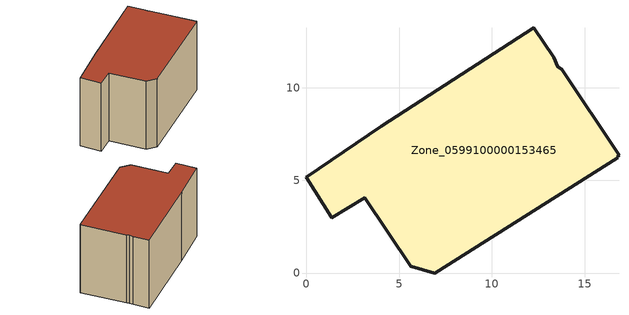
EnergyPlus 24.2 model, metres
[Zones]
Zone_0599100000153465
 floor ground (C_G): 0,5.17 4.03,7.91 12.27,13.22 13.33,11.63 13.56,11.14 13.76,10.98 16.86,6.34 16.76,6.28 16.8,6.23 6.92,0 5.62,0.37 3.15,4.06 1.36,2.97 z0
 wall outside (C_F): 4.03,7.91 0,5.17 1.36,2.97 3.15,4.06 5.62,0.37 6.92,0 16.8,6.23 16.76,6.28 16.86,6.34 13.76,10.98 13.56,11.14 13.33,11.63 12.27,13.22 4.03,7.91 z0:9.34
 roof outside (C_R): 16.76,6.28 16.86,6.34 13.76,10.98 13.56,11.14 13.33,11.63 12.27,13.22 4.03,7.91 0,5.17 1.36,2.97 3.15,4.06 5.62,0.37 6.92,0 16.8,6.23 z9.34
[BUILDING]
Pand.0599100000153465: North Axis=0; Terrain=City; Loads Convergence Tolerance Value=0.04; Temperature Convergence Tolerance Value=0.4; Solar Distribution=FullExterior; Maximum Number of Warmup Days=25; Minimum Number of Warmup Days=1
[Site:Location]
Rotterdam.The.Hague.AP_ZH_NLD Design_Conditions: Latitude=51.96; Longitude=4.45; Time Zone=1; Elevation=-4.5
[SITE:GROUNDTEMPERATURE:BUILDINGSURFACE]
18, 18, 18, 18, 18, 18, 18, 18, 18, 18, 18, 18
[MATERIAL] Thermal Absorptance=0.9; Solar Absorptance=0.7; Visible Absorptance=0.7
Name | Roughness | Thickness | Conductivity | Density | Specific Heat
G.TC.1946 | MediumSmooth | 0.15 | 1 | 540 | 1210
F.TC.1946 | Rough | 0.3 | 0.857143 | 1920 | 840
R.TC.1946 | MediumRough | 0.2 | 0.909091 | 1500 | 1000
[CONSTRUCTION]
C_G: G.TC.1946
C_F: F.TC.1946
C_R: R.TC.1946
[ZONE]
Zone_0599100000153465: Type=1; Multiplier=1; Ceiling Height=Autocalculate; Volume=Autocalculate; Floor Area=autocalculate; Part of Total Floor Area=Yes
[ZONEINFILTRATION:DESIGNFLOWRATE]
Infil_Zone_0599100000153465: Zone or ZoneList or Space or SpaceList=Zone_0599100000153465; Schedule=AlwaysOn; Design Flow Rate Calculation Method=Flow/Area; Flow Rate per Floor Area=0.003; Constant Term Coefficient=1; Temperature Term Coefficient=0; Velocity Term Coefficient=0; Velocity Squared Term Coefficient=0
[HVACTEMPLATE:ZONE:IDEALLOADSAIRSYSTEM]
Zone_0599100000153465: Maximum Heating Supply Air Temperature=50; Minimum Cooling Supply Air Temperature=13; Maximum Heating Supply Air Humidity Ratio=0.0156; Minimum Cooling Supply Air Humidity Ratio=0.0077; Heating Limit=NoLimit; Cooling Limit=NoLimit; Dehumidification Control Type=ConstantSensibleHeatRatio; Cooling Sensible Heat Ratio=0.7; Dehumidification Setpoint=60; Humidification Control Type=None; Humidification Setpoint=30; Outdoor Air Method=None; Outdoor Air Flow Rate per Person=0.00944; Outdoor Air Flow Rate per Zone Floor Area=0; Outdoor Air Flow Rate per Zone=0; Demand Controlled Ventilation Type=None; Outdoor Air Economizer Type=NoEconomizer; Heat Recovery Type=None; Sensible Heat Recovery Effectiveness=0.7; Latent Heat Recovery Effectiveness=0.65
[ZONECONTROL:THERMOSTAT]
ThermostatControl_Zone_0599100000153465: Zone or ZoneList=Zone_0599100000153465; Control Type Schedule=DualSetpointControlType; Control 1=Thermostat_Zone_0599100000153465; Temperature Difference Between Cutout And Setpoint=0
[THERMOSTATSETPOINT:DUALSETPOINT]
Thermostat_Zone_0599100000153465: Heating Setpoint Temperature Schedule=HeatingSetpoint_Zone_0599100000153465; Cooling Setpoint Temperature Schedule=CoolingSetpoint_Zone_0599100000153465
[SCHEDULE:COMPACT]
HeatingSetpoint_Zone_0599100000153465: Through: 12/31, For: AllDays, Until: 24:00, 21
CoolingSetpoint_Zone_0599100000153465: Through: 12/31, For: AllDays, Until: 24:00, 24
DualSetpointControlType: Through: 12/31, For: AllDays, Until: 24:00, 4
AlwaysOn: Through: 12/31, For: AllDays, Until: 24:00, 1
